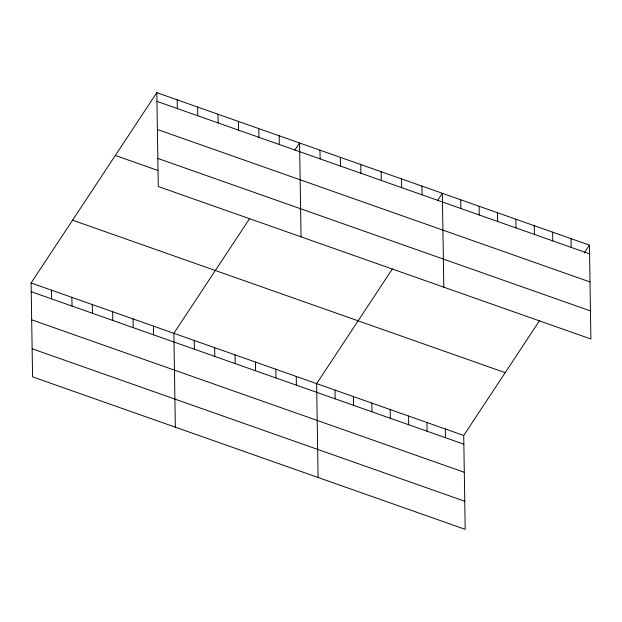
<?xml version="1.0" encoding="UTF-8"?>
<svg xmlns="http://www.w3.org/2000/svg" width="622" height="622" viewBox="0 0 622 622"><rect width="100%" height="100%" fill="white"/><g stroke="black" fill="none" stroke-linecap="round" stroke-linejoin="round"><path stroke-width="0.93" d="M539.391 320.89L463.717 435.47L465.194 529.338L32.577 376.862L31.1 282.987L156.806 92.662L589.423 245.138L590.9 339.013L158.283 186.53L156.806 92.662M249.539 218.726L173.865 333.306L175.342 427.182M294.906 150.042L299.571 142.974L301.048 236.85M392.303 269.046L316.629 383.626L318.106 477.494M437.67 200.362L442.335 193.294L443.813 287.17M584.237 252.991L589.423 245.138M156.946 101.378L589.563 253.862M157.382 129.477L590.006 281.96M157.84 158.431L590.457 310.914M115.327 155.469L157.887 170.467M72.58 220.18L505.204 372.664M31.1 282.987L463.717 435.47M31.24 291.71L463.856 444.194M31.675 319.809L464.3 472.292M32.134 348.763L464.751 501.239M571.043 238.661L571.175 247.377M552.655 232.177L552.787 240.901M534.267 225.7L534.407 234.416M515.879 219.216L516.019 227.94M497.491 212.74L497.631 221.463M479.111 206.255L479.243 214.979M460.723 199.779L460.855 208.502M445.336 428.986L445.469 437.709M426.949 422.509L427.081 431.233M421.941 186.11L422.074 194.826M408.561 416.025L408.701 424.748M401.548 178.918L401.68 187.642M390.173 409.548L390.313 418.272M381.154 171.734L381.286 180.45M371.785 403.072L371.925 411.787M360.752 164.542L360.892 173.266M353.405 396.587L353.537 405.311M340.358 157.358L340.498 166.074M335.017 390.111L335.149 398.826M319.965 150.166L320.105 158.89M296.235 376.434L296.367 385.158M279.177 135.79L279.309 144.514M275.841 369.25L275.974 377.974M258.783 128.599L258.915 137.322M255.448 362.058L255.58 370.782M238.389 121.414L238.521 130.138M235.046 354.874L235.186 363.598M217.988 114.223L218.128 122.946M214.652 347.682L214.792 356.406M197.594 107.038L197.734 115.754M194.258 340.498L194.398 349.214M177.2 99.847L177.34 108.57M153.471 326.122L153.603 334.838M133.077 318.93L133.209 327.654M112.683 311.746L112.815 320.462M92.281 304.555L92.421 313.278M71.888 297.363L72.028 306.086M51.494 290.179L51.634 298.902"/></g></svg>
